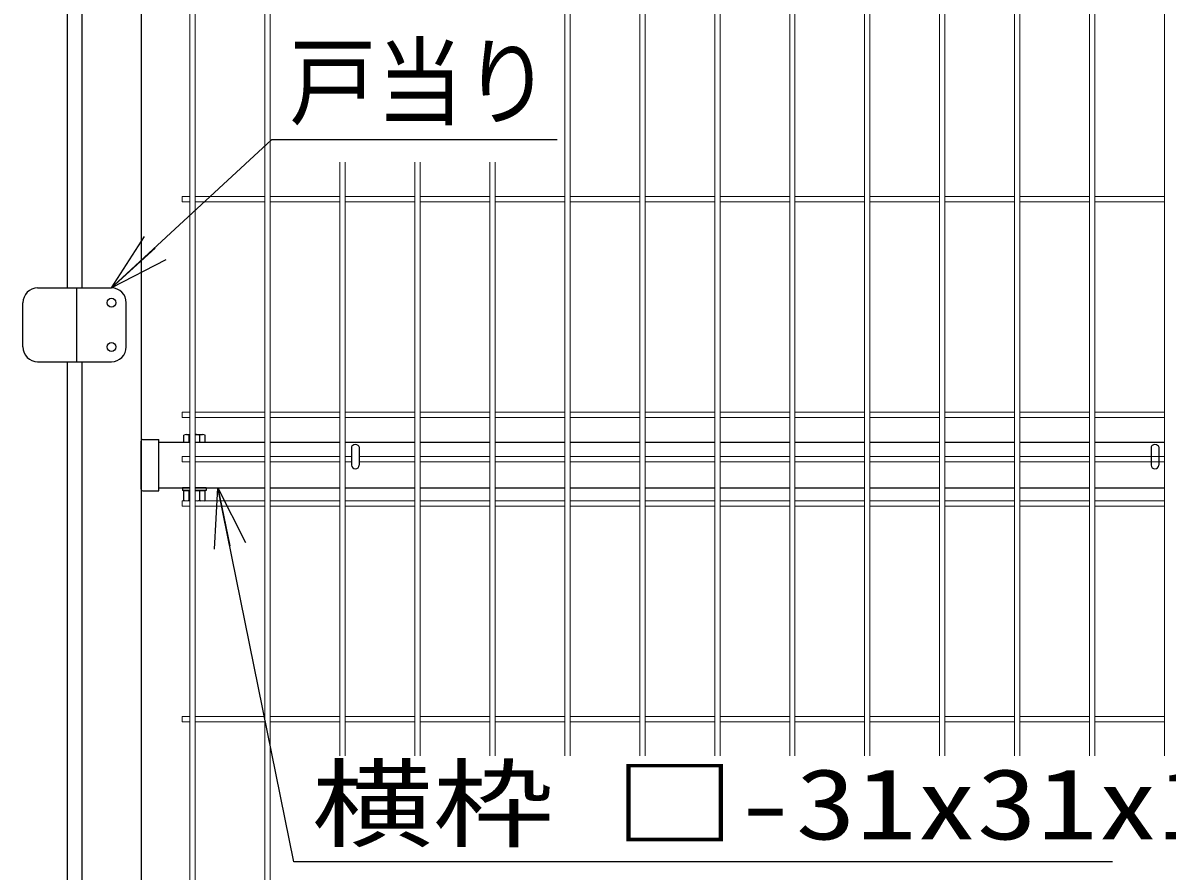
# Model space of a CAD drawing. Units: millimetres, scale not verified. Extents: x -6299 to 6301, y -4454 to 4456.
# Drawn here: x 1630 to 2405, y -462 to 113 of the extents above; entities that cross this region are included whole.
import ezdxf
from ezdxf.enums import TextEntityAlignment as Align

# ---------------------------------------------------------------- set-up
doc = ezdxf.new("R2010")
doc.units = ezdxf.units.MM
doc.header["$LTSCALE"] = 20
for name, color, linetype, lineweight in [('0-2_0', 4, 'Continuous', 25), ('0-5_LAYER04', 7, 'Continuous', 25), ('0-6_実線', 7, 'Continuous', 25), ('0-A_LAYER12', 3, 'Continuous', 25)]:
    doc.layers.add(name, color=color, linetype=linetype, lineweight=lineweight)
doc.styles.add('ＭＳ ゴシック', font='')
doc.styles.get('ＭＳ ゴシック').set_extended_font_data('MS Gothic')

# ---------------------------------------------------------------- blocks, each defined once
blk = doc.blocks.new('_Open30')
at = {"layer": '0-2_0', "color": 2}
blk.add_line((0, 0), (-20, 0), dxfattribs=at)
blk.add_lwpolyline([(-20, 5.36), (0, 0), (-20, -5.36)], dxfattribs=at)

msp = doc.modelspace()

# ---------------------------------------------------------------- linework, layer by layer
at = {"layer": '0-2_0', "lineweight": 15}
for p, q in [((1743.37, 720.14), (1743.37, -1046.26)), ((1746.97, 720.14), (1746.97, -1046.26)), ((1794.14, 720.14), (1794.14, -1046.26)), ((1797.74, 720.14), (1797.74, -1046.26)), ((1997.22, 720.14), (1997.22, -383.45)), ((2000.82, 720.14), (2000.82, -383.45)), ((2047.99, 720.14), (2047.99, -383.45)), ((2051.59, 720.14), (2051.59, -383.45)), ((2098.76, 720.14), (2098.76, -383.45)), ((2102.36, 720.14), (2102.36, -383.45)), ((2149.53, 720.14), (2149.53, -383.45)), ((2153.13, 720.14), (2153.13, -383.45)), ((2200.3, 720.14), (2200.3, -383.45)), ((2203.9, 720.14), (2203.9, -383.45)), ((2251.06, 720.14), (2251.06, -383.45)), ((2254.66, 720.14), (2254.66, -383.45)), ((2301.83, 720.14), (2301.83, -383.45)), ((2305.43, 720.14), (2305.43, -383.45)), ((2352.6, 720.14), (2352.6, -383.45)), ((2356.2, 720.14), (2356.2, -383.45)), ((2403.37, 720.14), (2403.37, -383.45)), ((1844.91, 18.75), (1844.91, -383.45)), ((1848.51, 18.75), (1848.51, -383.45)), ((1895.68, 18.75), (1895.68, -383.45)), ((1899.28, 18.75), (1899.28, -383.45)), ((1946.45, 18.75), (1946.45, -383.45)), ((1950.05, 18.75), (1950.05, -383.45)), ((1738.17, -4.66), (1738.17, -8.26)), ((1738.17, -4.66), (1743.37, -4.66)), ((1746.97, -4.66), (1794.14, -4.66)), ((1797.74, -4.66), (1844.91, -4.66)), ((1848.51, -4.66), (1895.68, -4.66)), ((1899.28, -4.66), (1946.45, -4.66)), ((1950.05, -4.66), (1997.22, -4.66)), ((2000.82, -4.66), (2047.99, -4.66)), ((2051.59, -4.66), (2098.76, -4.66)), ((2102.36, -4.66), (2149.53, -4.66)), ((2153.13, -4.66), (2200.3, -4.66)), ((2203.9, -4.66), (2251.06, -4.66)), ((2254.66, -4.66), (2301.83, -4.66)), ((2305.43, -4.66), (2352.6, -4.66)), ((2356.2, -4.66), (2403.37, -4.66)), ((1738.17, -8.26), (1743.37, -8.26)), ((1746.97, -8.26), (1794.14, -8.26)), ((1797.74, -8.26), (1844.91, -8.26)), ((1848.51, -8.26), (1895.68, -8.26)), ((1899.28, -8.26), (1946.45, -8.26)), ((1950.05, -8.26), (1997.22, -8.26)), ((2000.82, -8.26), (2047.99, -8.26)), ((2051.59, -8.26), (2098.76, -8.26)), ((2102.36, -8.26), (2149.53, -8.26)), ((2153.13, -8.26), (2200.3, -8.26)), ((2203.9, -8.26), (2251.06, -8.26)), ((2254.66, -8.26), (2301.83, -8.26)), ((2305.43, -8.26), (2352.6, -8.26)), ((2356.2, -8.26), (2403.37, -8.26)), ((1738.17, -150.76), (1738.17, -154.36)), ((1738.17, -150.76), (1743.37, -150.76)), ((1738.17, -154.36), (1743.37, -154.36)), ((1746.97, -150.76), (1794.14, -150.76)), ((1746.97, -154.36), (1794.14, -154.36)), ((1797.74, -150.76), (1844.91, -150.76)), ((1797.74, -154.36), (1844.91, -154.36)), ((1848.51, -150.76), (1895.68, -150.76)), ((1848.51, -154.36), (1895.68, -154.36)), ((1899.28, -150.76), (1946.45, -150.76)), ((1899.28, -154.36), (1946.45, -154.36)), ((1950.05, -150.76), (1997.22, -150.76)), ((1950.05, -154.36), (1997.22, -154.36)), ((2000.82, -150.76), (2047.99, -150.76)), ((2000.82, -154.36), (2047.99, -154.36)), ((2051.59, -150.76), (2098.76, -150.76)), ((2051.59, -154.36), (2098.76, -154.36)), ((2102.36, -150.76), (2149.53, -150.76)), ((2102.36, -154.36), (2149.53, -154.36)), ((2153.13, -150.76), (2200.3, -150.76)), ((2153.13, -154.36), (2200.3, -154.36)), ((2203.9, -150.76), (2251.06, -150.76)), ((2203.9, -154.36), (2251.06, -154.36)), ((2254.66, -150.76), (2301.83, -150.76)), ((2254.66, -154.36), (2301.83, -154.36)), ((2305.43, -150.76), (2352.6, -150.76)), ((2305.43, -154.36), (2352.6, -154.36)), ((2356.2, -150.76), (2403.37, -150.76)), ((2356.2, -154.36), (2403.37, -154.36)), ((1738.17, -180.76), (1738.17, -184.36)), ((1738.17, -180.76), (1743.37, -180.76)), ((1738.17, -184.36), (1743.37, -184.36)), ((1746.97, -180.76), (1794.14, -180.76)), ((1746.97, -184.36), (1794.14, -184.36)), ((1797.74, -180.76), (1844.91, -180.76)), ((1797.74, -184.36), (1844.91, -184.36)), ((1848.51, -180.76), (1852.83, -180.76)), ((1848.51, -184.36), (1852.83, -184.36)), ((1858.03, -180.76), (1895.68, -180.76)), ((1858.03, -184.36), (1895.68, -184.36)), ((1899.28, -180.76), (1946.45, -180.76)), ((1899.28, -184.36), (1946.45, -184.36)), ((1950.05, -180.76), (1997.22, -180.76)), ((1950.05, -184.36), (1997.22, -184.36)), ((2000.82, -180.76), (2047.99, -180.76)), ((2000.82, -184.36), (2047.99, -184.36)), ((2051.59, -180.76), (2098.76, -180.76)), ((2051.59, -184.36), (2098.76, -184.36)), ((2102.36, -180.76), (2149.53, -180.76)), ((2102.36, -184.36), (2149.53, -184.36)), ((2153.13, -180.76), (2200.3, -180.76)), ((2153.13, -184.36), (2200.3, -184.36)), ((2203.9, -180.76), (2251.06, -180.76)), ((2203.9, -184.36), (2251.06, -184.36)), ((2254.66, -180.76), (2301.83, -180.76)), ((2254.66, -184.36), (2301.83, -184.36)), ((2305.43, -180.76), (2352.6, -180.76)), ((2305.43, -184.36), (2352.6, -184.36)), ((1738.17, -210.76), (1738.17, -214.36)), ((1738.17, -210.76), (1743.37, -210.76)), ((1738.17, -214.36), (1743.37, -214.36)), ((1746.97, -210.76), (1794.14, -210.76)), ((1746.97, -214.36), (1794.14, -214.36)), ((1797.74, -210.76), (1844.91, -210.76)), ((1797.74, -214.36), (1844.91, -214.36)), ((1848.51, -210.76), (1895.68, -210.76)), ((1848.51, -214.36), (1895.68, -214.36)), ((1899.28, -210.76), (1946.45, -210.76)), ((1899.28, -214.36), (1946.45, -214.36)), ((1950.05, -210.76), (1997.22, -210.76)), ((1950.05, -214.36), (1997.22, -214.36)), ((2000.82, -210.76), (2047.99, -210.76)), ((2000.82, -214.36), (2047.99, -214.36)), ((2051.59, -210.76), (2098.76, -210.76)), ((2051.59, -214.36), (2098.76, -214.36)), ((2102.36, -210.76), (2149.53, -210.76)), ((2102.36, -214.36), (2149.53, -214.36)), ((2153.13, -210.76), (2200.3, -210.76)), ((2153.13, -214.36), (2200.3, -214.36)), ((2203.9, -210.76), (2251.06, -210.76)), ((2203.9, -214.36), (2251.06, -214.36)), ((2254.66, -210.76), (2301.83, -210.76)), ((2254.66, -214.36), (2301.83, -214.36)), ((2305.43, -210.76), (2352.6, -210.76)), ((2305.43, -214.36), (2352.6, -214.36)), ((2356.2, -210.76), (2403.37, -210.76)), ((2356.2, -214.36), (2403.37, -214.36)), ((1738.17, -356.86), (1738.17, -360.46)), ((1738.17, -356.86), (1743.37, -356.86)), ((1738.17, -360.46), (1743.37, -360.46)), ((1746.97, -356.86), (1794.14, -356.86)), ((1746.97, -360.46), (1794.14, -360.46)), ((1797.74, -356.86), (1844.91, -356.86)), ((1797.74, -360.46), (1844.91, -360.46)), ((1848.51, -356.86), (1895.68, -356.86)), ((1848.51, -360.46), (1895.68, -360.46)), ((1899.28, -356.86), (1946.45, -356.86)), ((1899.28, -360.46), (1946.45, -360.46)), ((1950.05, -356.86), (1997.22, -356.86)), ((1950.05, -360.46), (1997.22, -360.46)), ((2000.82, -356.86), (2047.99, -356.86)), ((2000.82, -360.46), (2047.99, -360.46)), ((2051.59, -356.86), (2098.76, -356.86)), ((2051.59, -360.46), (2098.76, -360.46)), ((2102.36, -356.86), (2149.53, -356.86)), ((2102.36, -360.46), (2149.53, -360.46)), ((2153.13, -356.86), (2200.3, -356.86)), ((2153.13, -360.46), (2200.3, -360.46)), ((2203.9, -356.86), (2251.06, -356.86)), ((2203.9, -360.46), (2251.06, -360.46)), ((2254.66, -356.86), (2301.83, -356.86)), ((2254.66, -360.46), (2301.83, -360.46)), ((2305.43, -356.86), (2352.6, -356.86)), ((2305.43, -360.46), (2352.6, -360.46)), ((2356.2, -356.86), (2403.37, -356.86)), ((2356.2, -360.46), (2403.37, -360.46))]:
    msp.add_line(p, q, dxfattribs=at)
at = {"layer": '0-2_0', "color": 7}
for p, q in [((1710.19, -202.81), (1710.19, -170.31)), ((1711.39, -169.11), (1722.19, -169.11)), ((1739.12, -171.06), (1739.12, -166.38)), ((1740.94, -165.84), (1743.37, -165.84)), ((1742.75, -171.06), (1742.75, -166.38)), ((1746.97, -165.84), (1751.85, -165.84)), ((1750.03, -171.06), (1750.03, -166.38)), ((1753.67, -171.06), (1753.67, -166.38)), ((1722.19, -171.06), (1743.37, -171.06)), ((1739.12, -171.06), (1743.37, -171.06)), ((1746.97, -171.06), (1794.14, -171.06)), ((1746.97, -171.06), (1753.67, -171.06)), ((1797.74, -171.06), (1844.91, -171.06)), ((1848.51, -171.06), (1895.68, -171.06)), ((1852.83, -174.28), (1852.83, -186.56)), ((1858.03, -174.28), (1858.03, -186.56)), ((1899.28, -171.06), (1946.45, -171.06)), ((1950.05, -171.06), (1997.22, -171.06)), ((2000.82, -171.06), (2047.99, -171.06)), ((2051.59, -171.06), (2098.76, -171.06)), ((2102.36, -171.06), (2149.53, -171.06)), ((2153.13, -171.06), (2200.3, -171.06)), ((2203.9, -171.06), (2251.06, -171.06)), ((2254.66, -171.06), (2301.83, -171.06)), ((2305.43, -171.06), (2352.6, -171.06)), ((2356.2, -171.06), (2403.37, -171.06)), ((2394.33, -174.28), (2394.33, -186.56)), ((2399.53, -174.28), (2399.53, -186.56)), ((1722.19, -202.06), (1743.37, -202.06)), ((1739.12, -203.66), (1743.37, -203.66)), ((1739.12, -210.45), (1739.12, -203.66)), ((1742.75, -210.45), (1742.75, -203.66)), ((1746.97, -202.06), (1794.14, -202.06)), ((1746.97, -203.66), (1753.67, -203.66)), ((1750.03, -210.45), (1750.03, -203.66)), ((1753.67, -210.45), (1753.67, -203.66)), ((1797.74, -202.06), (1844.91, -202.06)), ((1848.51, -202.06), (1895.68, -202.06)), ((1899.28, -202.06), (1946.45, -202.06)), ((1950.05, -202.06), (1997.22, -202.06)), ((2000.82, -202.06), (2047.99, -202.06)), ((2051.59, -202.06), (2098.76, -202.06)), ((2102.36, -202.06), (2149.53, -202.06)), ((2153.13, -202.06), (2200.3, -202.06)), ((2203.9, -202.06), (2251.06, -202.06)), ((2254.66, -202.06), (2301.83, -202.06)), ((2305.43, -202.06), (2352.6, -202.06)), ((2356.2, -202.06), (2403.37, -202.06))]:
    msp.add_line(p, q, dxfattribs=at)
msp.add_lwpolyline([(1711.39, -204.01), (1722.19, -204.01), (1722.19, -169.11)], dxfattribs=at)
at = {"layer": '0-2_0', "lineweight": 15}
for points in [[(2356.2, -180.76), (2394.33, -180.76), (2403.37, -180.76)], [(2356.2, -184.36), (2394.33, -184.36), (2403.37, -184.36)]]:
    msp.add_lwpolyline(points, dxfattribs=at)
at = {"layer": '0-2_0', "color": 7}
for centre, radius, start, end in [((1711.39, -170.31), 1.2, 90, 180), ((1740.94, -169.19), 3.35, 57.13278, 122.86722), ((1746.39, -178.44), 12.6, 103.86682, 106.77865), ((1746.39, -178.44), 12.6, 73.22135, 87.3586), ((1751.85, -169.19), 3.35, 57.13278, 122.86722), ((1855.43, -186.56), 2.6, 180, 0), ((2396.93, -186.56), 2.6, 180, 0), ((1711.39, -202.81), 1.2, 180, 270), ((1740.94, -207.64), 3.35, 237.13278, 248.98269), ((1740.94, -207.64), 3.35, 291.01731, 302.86722), ((1746.39, -198.39), 12.6, 253.22135, 256.13318), ((1746.39, -198.39), 12.6, 280.79417, 286.77865), ((1751.85, -207.64), 3.35, 237.13278, 248.98269), ((1751.85, -207.64), 3.35, 291.01731, 302.86722)]:
    msp.add_arc(centre, radius, start, end, dxfattribs=at)
for centre in [(1855.43, -174.28), (2396.93, -174.28)]:
    msp.add_ellipse(centre, major_axis=(-2.6, 0), ratio=0.601815, start_param=3.141593, end_param=6.283185, dxfattribs=at)
at = {"layer": '0-5_LAYER04'}
for p, q in [((1710.19, 1141.89), (1710.19, -1048.07)), ((1660.19, 173.7), (1660.19, -66.55)), ((1670.19, 173.7), (1670.19, -66.55)), ((1640.19, -66.55), (1690.19, -66.55)), ((1640.19, -66.55), (1690.19, -66.55)), ((1666.69, -116.55), (1666.69, -66.55)), ((1630.19, -106.55), (1630.19, -76.55)), ((1630.19, -106.55), (1630.19, -76.55)), ((1700.19, -106.55), (1700.19, -76.55)), ((1700.19, -106.55), (1700.19, -76.55)), ((1640.19, -116.55), (1690.19, -116.55)), ((1640.19, -116.55), (1690.19, -116.55)), ((1660.19, -116.55), (1660.19, -1048.07)), ((1670.19, -116.55), (1670.19, -1048.07))]:
    msp.add_line(p, q, dxfattribs=at)
for centre in [(1690.19, -76.55), (1690.19, -76.55), (1690.19, -106.55), (1690.19, -106.55)]:
    msp.add_circle(centre, 3, dxfattribs=at)
for centre, start, end in [((1640.19, -76.55), 90, 180.00001), ((1640.19, -76.55), 90, 180.00001), ((1690.19, -76.55), 0, 90), ((1690.19, -76.55), 0, 90), ((1640.19, -106.55), 180.00001, 270), ((1640.19, -106.55), 180.00001, 270), ((1690.19, -106.55), 270, 0.00001), ((1690.19, -106.55), 270, 0.00001)]:
    msp.add_arc(centre, 10, start, end, dxfattribs=at)
at = {"layer": '0-6_実線'}
for p, q in [((1738.39, -202.06), (1738.39, -203.66)), ((1743.37, -202.06), (1738.39, -202.06)), ((1743.37, -203.66), (1738.39, -203.66)), ((1754.39, -202.06), (1746.97, -202.06)), ((1754.39, -203.66), (1746.97, -203.66)), ((1754.39, -202.06), (1754.39, -203.66))]:
    msp.add_line(p, q, dxfattribs=at)
at = {"layer": '0-A_LAYER12'}
msp.add_lwpolyline([(1992.01, 33.87), (1798.56, 33.87), (1691.67, -65.2)], dxfattribs=at)
at = {"layer": '0-A_LAYER12', "color": 7}
msp.add_lwpolyline([(2368.14, -455.34), (1813.81, -455.34), (1762.59, -204.02)], dxfattribs=at)

# ---------------------------------------------------------------- block references
at = {"layer": '0-A_LAYER12', "xscale": 2, "yscale": 2}
for p, rotation in [((1690.19, -66.55), 222.29854), ((1762.17, -202.06), 101.95647)]:
    msp.add_blockref('_Open30', p, dxfattribs=dict(at, rotation=rotation))

# ---------------------------------------------------------------- texts
at = {"layer": '0-A_LAYER12', "style": 'ＭＳ ゴシック'}
for s, width, p in [('戸当り', 0.9, (1810.56, 34.62)), ('横枠 □-31x31x1.6', 1.25, (1825.81, -454.59))]:
    msp.add_text(s, height=48.09, dxfattribs=dict(at, width=width)).set_placement(p, align=Align.BOTTOM_LEFT)

doc.saveas('drawing.dxf')
